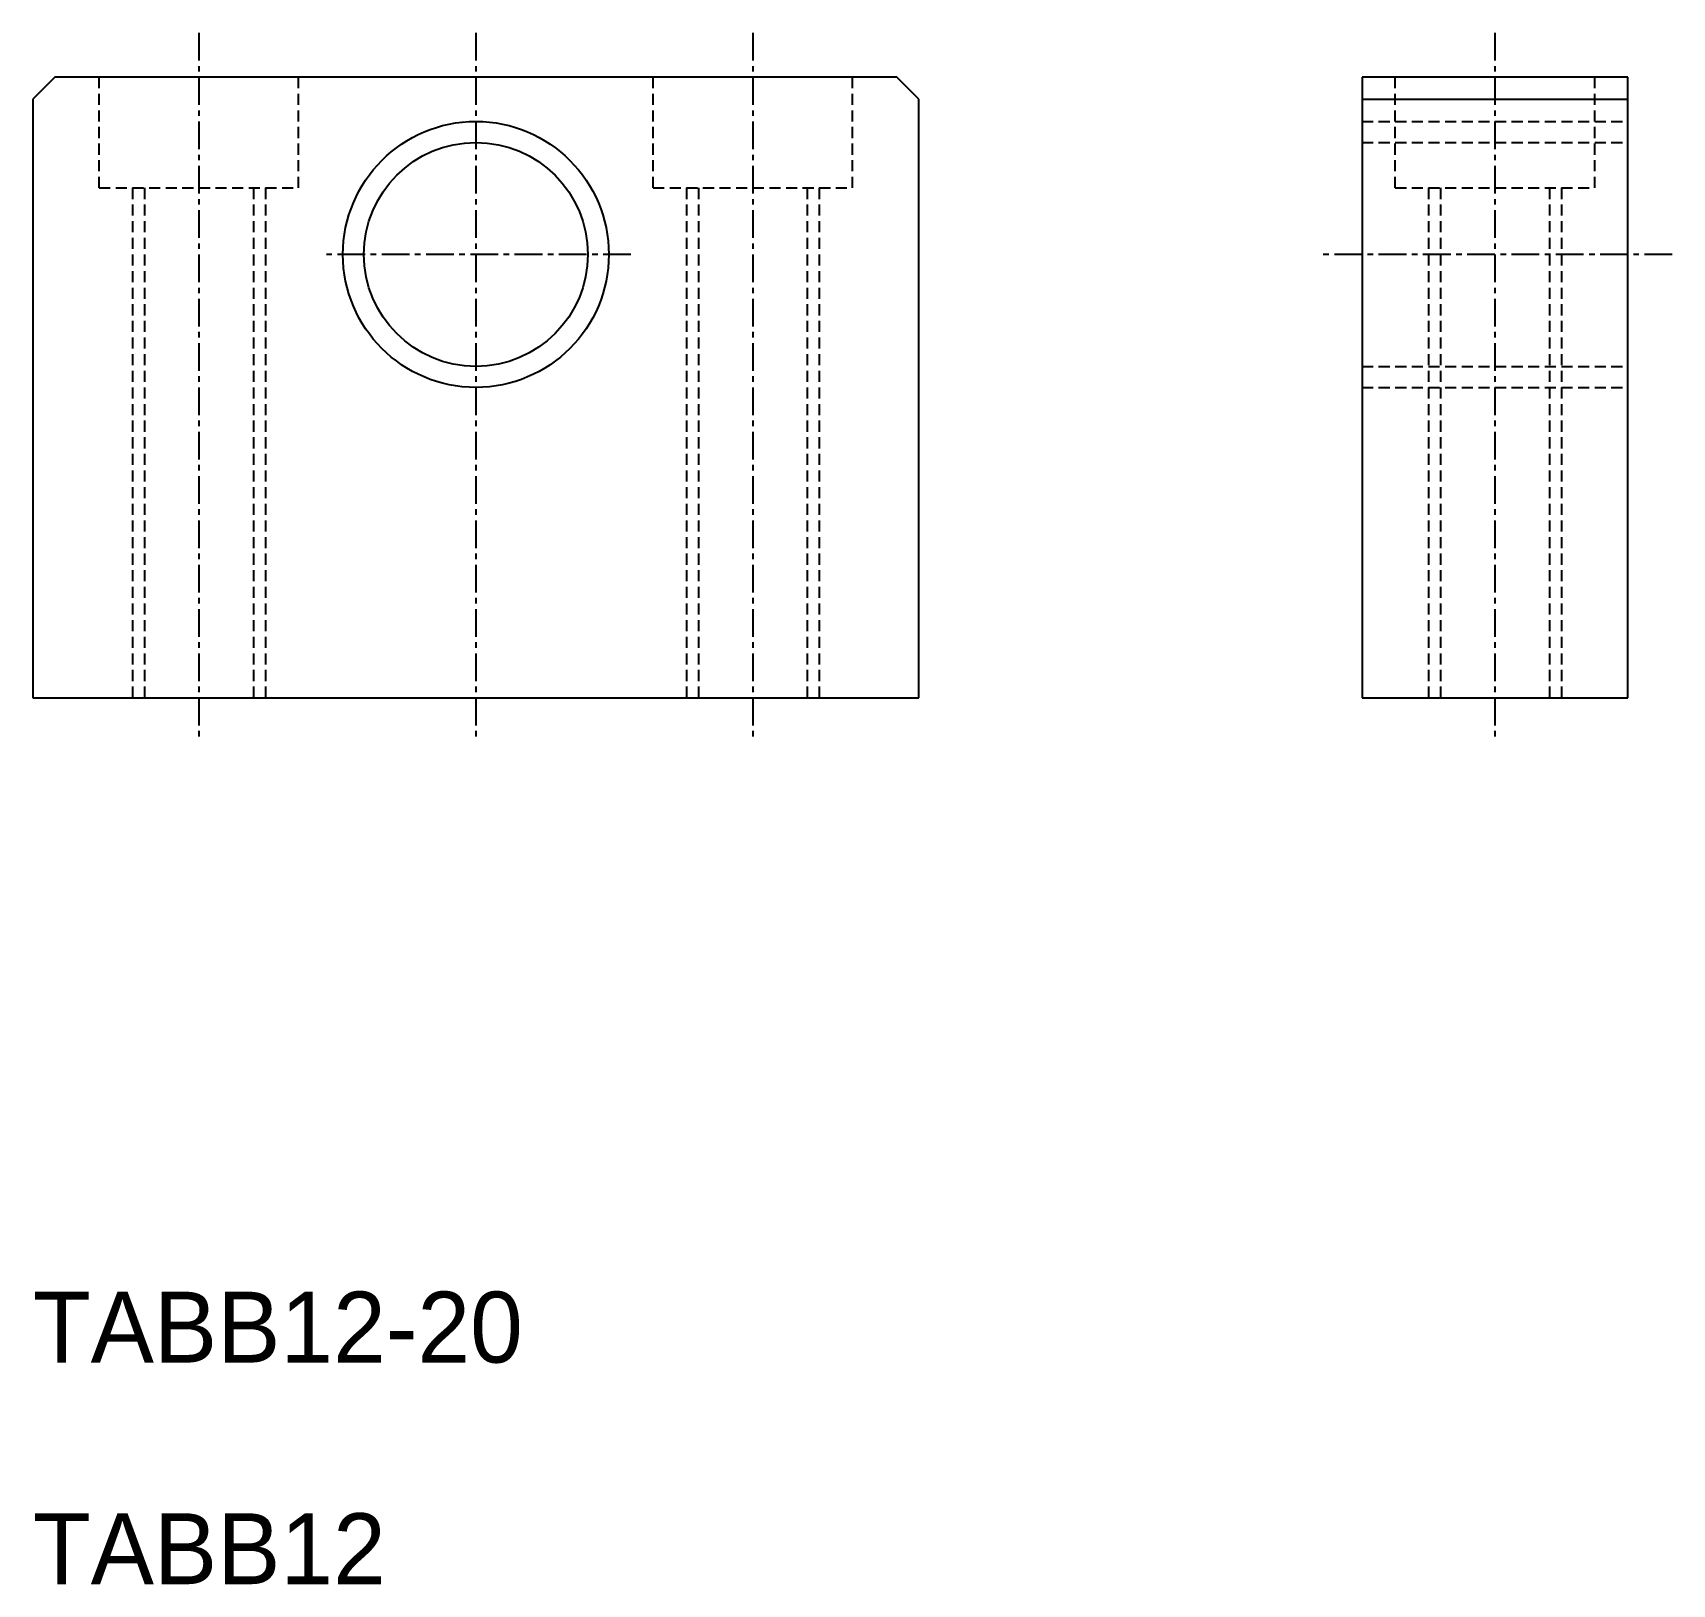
# Model space of a CAD drawing. Extents: x -2633.6 to -2559.6, y -930.2 to -860.2.
import ezdxf

# ---------------------------------------------------------------- set-up
doc = ezdxf.new("R2010")
doc.units = 0
doc.linetypes.add('CENTER', pattern=[2, 1.25, -0.25, 0.25, -0.25])
doc.linetypes.add('DASHED', pattern=[0.75, 0.5, -0.25])
doc.layers.get('0').update_dxf_attribs({"color": 1, "linetype": 'CONTINUOUS'})
doc.layers.add('CENTER', color=2, linetype='CONTINUOUS')

msp = doc.modelspace()

# ---------------------------------------------------------------- linework, layer by layer
at = {"linetype": 'CONTINUOUS'}
for p, q in [((-2632.597699, -862.217172), (-2633.597699, -863.217172)), ((-2594.597699, -862.217172), (-2632.597699, -862.217172)), ((-2593.597699, -863.217172), (-2594.597699, -862.217172)), ((-2561.597699, -862.217172), (-2573.597699, -862.217172)), ((-2573.597699, -862.217172), (-2573.597699, -890.217172)), ((-2561.597699, -890.217172), (-2561.597699, -862.217172)), ((-2633.597699, -863.217172), (-2633.597699, -890.217172)), ((-2593.597699, -890.217172), (-2593.597699, -863.217172)), ((-2573.597699, -863.217172), (-2561.597699, -863.217172)), ((-2633.597699, -890.217172), (-2593.597699, -890.217172)), ((-2573.597699, -890.217172), (-2561.597699, -890.217172))]:
    msp.add_line(p, q, dxfattribs=at)
at = {"linetype": 'DASHED'}
for p, q in [((-2630.597699, -867.217172), (-2630.597699, -862.217172)), ((-2621.597699, -867.217172), (-2621.597699, -862.217172)), ((-2605.597699, -867.217172), (-2605.597699, -862.217172)), ((-2596.597699, -867.217172), (-2596.597699, -862.217172)), ((-2572.097699, -867.217172), (-2572.097699, -862.217172)), ((-2563.097699, -867.217172), (-2563.097699, -862.217172)), ((-2573.597699, -864.217172), (-2561.597699, -864.217172)), ((-2573.597699, -865.164172), (-2561.597699, -865.164172)), ((-2630.597699, -867.217172), (-2621.597699, -867.217172)), ((-2629.097699, -867.217172), (-2629.097699, -890.217172)), ((-2628.556199, -867.217172), (-2628.556199, -890.217172)), ((-2623.639199, -867.217172), (-2623.639199, -890.217172)), ((-2623.097699, -867.217172), (-2623.097699, -890.217172)), ((-2605.597699, -867.217172), (-2596.597699, -867.217172)), ((-2604.097699, -867.217172), (-2604.097699, -890.217172)), ((-2603.556199, -867.217172), (-2603.556199, -890.217172)), ((-2598.639199, -867.217172), (-2598.639199, -890.217172)), ((-2598.097699, -867.217172), (-2598.097699, -890.217172)), ((-2572.097699, -867.217172), (-2563.097699, -867.217172)), ((-2570.597699, -867.217172), (-2570.597699, -890.217172)), ((-2570.056199, -867.217172), (-2570.056199, -890.217172)), ((-2565.139199, -867.217172), (-2565.139199, -890.217172)), ((-2564.597699, -867.217172), (-2564.597699, -890.217172)), ((-2573.597699, -875.270172), (-2561.597699, -875.270172)), ((-2573.597699, -876.217172), (-2561.597699, -876.217172))]:
    msp.add_line(p, q, dxfattribs=at)
at = {"linetype": 'CONTINUOUS'}
for radius in [6, 5.053]:
    msp.add_circle((-2613.597699, -870.217172), radius, dxfattribs=at)
at = {"layer": 'CENTER', "linetype": 'CENTER'}
for p, q in [((-2626.097699, -860.217172), (-2626.097699, -892.217172)), ((-2613.597699, -860.217172), (-2613.597699, -892.217172)), ((-2601.097699, -860.217172), (-2601.097699, -892.217172)), ((-2567.597699, -860.217172), (-2567.597699, -892.217172)), ((-2606.597699, -870.217172), (-2620.597699, -870.217172)), ((-2559.597699, -870.217172), (-2575.597699, -870.217172))]:
    msp.add_line(p, q, dxfattribs=at)

# ---------------------------------------------------------------- texts
for s, p in [('TABB12-20', (-2633.597699, -920.217172)), ('TABB12', (-2633.597699, -930.217172))]:
    msp.add_text(s, height=3.2).set_placement(p)

doc.saveas('drawing.dxf')
